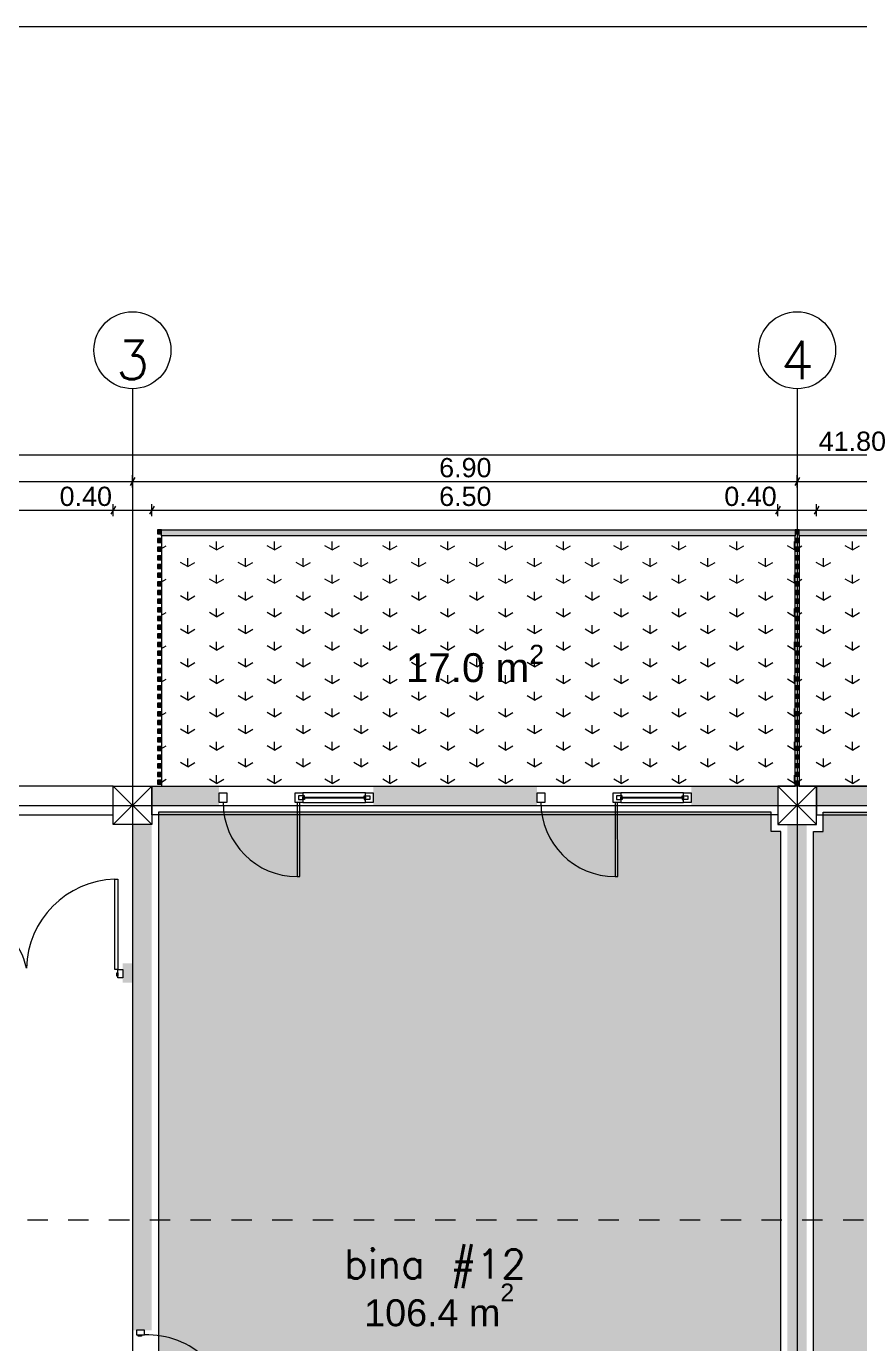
# Model space of a CAD drawing. Header units: millimetres. Extents: x 476244520 to 476657119, y 4620824743 to 4621446928.
# Drawn here: x 476403053 to 476411703, y 4621037549 to 4621051227 of the extents above; entities that cross this region are included whole.
import ezdxf

# ---------------------------------------------------------------- set-up
doc = ezdxf.new("R2010")
doc.units = ezdxf.units.MM
doc.header["$MEASUREMENT"] = 0
doc.linetypes.add('Dashed', pattern=[423.333333, 211.666667, -211.666667])
for name, color, linetype, lineweight in [('0_Pen_No__42_Pen_No__250_Pen_No__5', 5, 'Continuous', 0), ('2D Drafting - General_Pen_No__1_Pen_No__7', 7, 'Continuous', 0), ('2D Drafting - General_Pen_No__1_Pen_No__7_Pen_No__7', 7, 'Continuous', 0), ('2D Drafting - General_Pen_No__250_Pen_No__7_Pen_No__4', 7, 'Continuous', 0), ('2D Drafting - General_Pen_No__250_Pen_No__7_Pen_No__7', 7, 'Continuous', 0), ('2D Drafting - General_Pen_No__7_Pen_No__7_Pen_No__7', 7, 'Continuous', 0), ('Annotation - Text_Pen_No__7_Pen_No__142', 142, 'Continuous', 0), ('Annotation - Text_Pen_No__7_Pen_No__5', 5, 'Continuous', 0), ('Doors_Pen_No__7_Pen_No__7', 7, 'Continuous', 0), ('Doors_Pen_No__7_Pen_No__7_Pen_No__7', 7, 'Continuous', 0), ('G-Anno-Nplt_Pen_No__142', 142, 'Continuous', 0), ('G-Anno-Nplt_Pen_No__151', 151, 'Continuous', 0), ('G-Anno-Nplt_Pen_No__4', 7, 'Continuous', 0), ('G-Anno-Nplt_Pen_No__7', 7, 'Continuous', 0), ('kar-panjara_Pen_No__7_Pen_No__7_Pen_No__7', 7, 'Continuous', 0), ('New_0_Pen_No__250_Pen_No__255', 255, 'Continuous', 0), ('New_0_Pen_No__250_Pen_No__7', 7, 'Continuous', 0), ('New_2D Drafting - General_Pen_No__250_Pen_No__7_Pen_No__112', 112, 'Continuous', 0), ('New_2D Drafting - General_Pen_No__250_Pen_No__7_Pen_No__4', 7, 'Continuous', 0), ('New_shenobebi_Pen_No__1', 1, 'Continuous', 0), ('New_Structural - Bearing_Pen_No__1', 1, 'Continuous', 0), ('zoma_Pen_No__142', 142, 'Continuous', 0), ('zoma_Pen_No__5_Pen_No__5', 5, 'Continuous', 0)]:
    doc.layers.add(name, color=color, linetype=linetype, lineweight=lineweight)
doc.layers.add('zoma', color=7, linetype='Continuous')
doc.styles.add('GENERATED_STYLE_1', font='arial.ttf')
doc.styles.add('GENERATED_STYLE_2', font='arial.ttf')
doc.linetypes.add('Break', pattern='A,0,[1,A-4 бѓЎбѓђбѓ®бѓљбѓ\x98 - nikas1.Shx,S=15.679026,R=0,X=0,Y=0],-1975.557214,0', length=1975.557214)
doc.dimstyles.new('GENERATED_STYLE__1', dxfattribs={"dimtxt": 200, "dimasz": 64.421331, "dimexe": 0.18, "dimexo": 3, "dimgap": 0.09, "dimtad": 1, "dimtih": 1, "dimtoh": 1, "dimlfac": 0.001, "dimzin": 0, "dimdsep": 46, "dimtxsty": 'GENERATED_STYLE_2', "dimblk": 'ARROWHEAD_2', "dimblk1": 'ARROWHEAD_2', "dimblk2": 'ARROWHEAD_2', "dimcen": 0.09, "dimclrd": 142, "dimclre": 142, "dimclrt": 142, "dimadec": 0, "dimazin": 0, "dimtfac": 1, "dimtdec": 4, "dimtmove": 0, "dimatfit": 3, "dimfxl": 1, "dimtolj": 1, "dimtzin": 0, "dimarcsym": 0})
doc.dimstyles.new('GENERATED_STYLE__2', dxfattribs={"dimtxt": 200, "dimasz": 64.421331, "dimexe": 0.18, "dimexo": 3, "dimgap": 0.09, "dimtad": 1, "dimtih": 1, "dimtoh": 1, "dimlfac": 0.001, "dimzin": 0, "dimdsep": 46, "dimtxsty": 'GENERATED_STYLE_2', "dimblk": 'ARROWHEAD_2', "dimblk1": 'ARROWHEAD_2', "dimblk2": 'ARROWHEAD_2', "dimcen": 0.09, "dimclrd": 142, "dimclre": 142, "dimclrt": 142, "dimadec": 0, "dimazin": 0, "dimtfac": 1, "dimtdec": 4, "dimtmove": 2, "dimatfit": 3, "dimfxl": 1, "dimtolj": 1, "dimtzin": 0, "dimarcsym": 0})
pattern_1 = [(90, (476844527.15, 4621385791.04), (-600, 0), [86.60254, -259.80762]), (90, (476844827.15, 4621385964.25), (-600, 0), [86.60254, -259.80762]), (30, (476844527.15, 4621385791.04), (-300, 519.61524), [86.60254, -259.80762]), (30, (476844527.15, 4621386137.45), (-300, 519.61524), [86.60254, -259.80762]), (150, (476844527.15, 4621385791.04), (300, 519.61524), [86.60254, -259.80762]), (150, (476844527.15, 4621386137.45), (300, 519.61524), [86.60254, -259.80762])]

# ---------------------------------------------------------------- blocks, each defined once
blk = doc.blocks.new('*D861', base_point=(476844527, 4621385791))
at = {"layer": 'zoma_Pen_No__142', "color": 142, "linetype": 'Continuous', "lineweight": 0, "transparency": 16777216}
for p, q in [((476397279, 4621046544), (476397230, 4621046459)), ((476397254, 4621046438), (476397254, 4621046565)), ((476397254, 4621046502), (476404154, 4621046502)), ((476404179, 4621046544), (476404130, 4621046459)), ((476404154, 4621046438), (476404154, 4621046565))]:
    blk.add_line(p, q, dxfattribs=at)
at = {"layer": 'zoma_Pen_No__142', "color": 142, "lineweight": 0, "transparency": 16777216, "insert": (476400438, 4621046542), "char_height": 200, "attachment_point": 7, "style": 'GENERATED_STYLE_2'}
blk.add_mtext('\\A1;{\\pql;\\fArial CYR|b0|i0|c204|p34;6.90}', dxfattribs=at)
blk = doc.blocks.new('ARROWHEAD_2')
at = {"color": 0, "linetype": 'Continuous', "lineweight": 0}
for p, q in [((0, 0), (-1, 0)), ((-0.38, -0.66), (0.38, 0.66))]:
    blk.add_line(p, q, dxfattribs=at)
blk = doc.blocks.new('*D862', base_point=(476844527, 4621385791))
at = {"layer": 'zoma_Pen_No__142', "color": 142, "linetype": 'Continuous', "lineweight": 0, "transparency": 16777216}
for p, q in [((476404179, 4621046544), (476404130, 4621046459)), ((476404154, 4621046438), (476404154, 4621046565)), ((476404154, 4621046502), (476411054, 4621046502)), ((476411079, 4621046544), (476411030, 4621046459)), ((476411054, 4621046438), (476411054, 4621046565))]:
    blk.add_line(p, q, dxfattribs=at)
at = {"layer": 'zoma_Pen_No__142', "color": 142, "lineweight": 0, "transparency": 16777216, "insert": (476407338, 4621046542), "char_height": 200, "attachment_point": 7, "style": 'GENERATED_STYLE_2'}
blk.add_mtext('\\A1;{\\pql;\\fArial CYR|b0|i0|c204|p34;6.90}', dxfattribs=at)
blk = doc.blocks.new('*D863', base_point=(476844527, 4621385791))
at = {"layer": 'zoma_Pen_No__142', "color": 142, "linetype": 'Continuous', "lineweight": 0, "transparency": 16777216}
for p, q in [((476411079, 4621046544), (476411030, 4621046459)), ((476411054, 4621046438), (476411054, 4621046565)), ((476411054, 4621046502), (476417954, 4621046502)), ((476417979, 4621046544), (476417930, 4621046459)), ((476417954, 4621046438), (476417954, 4621046565))]:
    blk.add_line(p, q, dxfattribs=at)
at = {"layer": 'zoma_Pen_No__142', "color": 142, "lineweight": 0, "transparency": 16777216, "insert": (476414238, 4621046542), "char_height": 200, "attachment_point": 7, "style": 'GENERATED_STYLE_2'}
blk.add_mtext('\\A1;{\\pql;\\fArial CYR|b0|i0|c204|p34;6.90}', dxfattribs=at)
blk = doc.blocks.new('*D869', base_point=(476844527, 4621385791))
at = {"layer": 'zoma_Pen_No__142', "color": 142, "linetype": 'Continuous', "lineweight": 0, "transparency": 16777216}
for p, q in [((476397479, 4621046246), (476397430, 4621046161)), ((476397454, 4621046140), (476397454, 4621046267)), ((476403979, 4621046246), (476403930, 4621046161)), ((476403954, 4621046140), (476403954, 4621046267)), ((476397454, 4621046204), (476403954, 4621046204))]:
    blk.add_line(p, q, dxfattribs=at)
at = {"layer": 'zoma_Pen_No__142', "color": 142, "lineweight": 0, "transparency": 16777216, "char_height": 200, "attachment_point": 7, "style": 'GENERATED_STYLE_2'}
for s, insert in [('\\A1;{\\pql;\\fArial CYR|b0|i0|c204|p34;6.50}', (476400438, 4621046244)), ('\\A1;{\\pql;\\fArial CYR|b0|i0|c204|p34;0.40}', (476403398, 4621046244))]:
    blk.add_mtext(s, dxfattribs=dict(at, insert=insert))
blk = doc.blocks.new('*D870', base_point=(476844527, 4621385791))
at = {"layer": 'zoma_Pen_No__142', "color": 142, "linetype": 'Continuous', "lineweight": 0, "transparency": 16777216}
for p, q in [((476403979, 4621046246), (476403930, 4621046161)), ((476403954, 4621046140), (476403954, 4621046267)), ((476404379, 4621046246), (476404330, 4621046161)), ((476404354, 4621046140), (476404354, 4621046267)), ((476403954, 4621046204), (476404354, 4621046204))]:
    blk.add_line(p, q, dxfattribs=at)
blk = doc.blocks.new('*D871', base_point=(476844527, 4621385791))
at = {"layer": 'zoma_Pen_No__142', "color": 142, "linetype": 'Continuous', "lineweight": 0, "transparency": 16777216}
for p, q in [((476404379, 4621046246), (476404330, 4621046161)), ((476404354, 4621046140), (476404354, 4621046267)), ((476410879, 4621046246), (476410830, 4621046161)), ((476410854, 4621046140), (476410854, 4621046267)), ((476404354, 4621046204), (476410854, 4621046204))]:
    blk.add_line(p, q, dxfattribs=at)
at = {"layer": 'zoma_Pen_No__142', "color": 142, "lineweight": 0, "transparency": 16777216, "char_height": 200, "attachment_point": 7, "style": 'GENERATED_STYLE_2'}
for s, insert in [('\\A1;{\\pql;\\fArial CYR|b0|i0|c204|p34;6.50}', (476407338, 4621046244)), ('\\A1;{\\pql;\\fArial CYR|b0|i0|c204|p34;0.40}', (476410298, 4621046244))]:
    blk.add_mtext(s, dxfattribs=dict(at, insert=insert))
blk = doc.blocks.new('*D872', base_point=(476844527, 4621385791))
at = {"layer": 'zoma_Pen_No__142', "color": 142, "linetype": 'Continuous', "lineweight": 0, "transparency": 16777216}
for p, q in [((476410879, 4621046246), (476410830, 4621046161)), ((476410854, 4621046140), (476410854, 4621046267)), ((476411279, 4621046246), (476411230, 4621046161)), ((476411254, 4621046140), (476411254, 4621046267)), ((476410854, 4621046204), (476411254, 4621046204))]:
    blk.add_line(p, q, dxfattribs=at)
blk = doc.blocks.new('*D873', base_point=(476844527, 4621385791))
at = {"layer": 'zoma_Pen_No__142', "color": 142, "linetype": 'Continuous', "lineweight": 0, "transparency": 16777216}
for p, q in [((476411279, 4621046246), (476411230, 4621046161)), ((476411254, 4621046140), (476411254, 4621046267)), ((476417779, 4621046246), (476417730, 4621046161)), ((476417754, 4621046140), (476417754, 4621046267)), ((476411254, 4621046204), (476417754, 4621046204))]:
    blk.add_line(p, q, dxfattribs=at)
at = {"layer": 'zoma_Pen_No__142', "color": 142, "lineweight": 0, "transparency": 16777216, "char_height": 200, "attachment_point": 7, "style": 'GENERATED_STYLE_2'}
for s, insert in [('\\A1;{\\pql;\\fArial CYR|b0|i0|c204|p34;6.50}', (476414238, 4621046244)), ('\\A1;{\\pql;\\fArial CYR|b0|i0|c204|p34;0.40}', (476417198, 4621046244))]:
    blk.add_mtext(s, dxfattribs=dict(at, insert=insert))
blk = doc.blocks.new('*D879', base_point=(476844527, 4621385791))
at = {"layer": 'zoma_Pen_No__142', "color": 142, "linetype": 'Continuous', "lineweight": 0, "transparency": 16777216}
for p, q in [((476390113, 4621046776), (476390154, 4621046776)), ((476390179, 4621046818), (476390130, 4621046733)), ((476390154, 4621046712), (476390154, 4621046839)), ((476390154, 4621046776), (476431954, 4621046776)), ((476431930, 4621046733), (476431979, 4621046818)), ((476431954, 4621046712), (476431954, 4621046839)), ((476431954, 4621046776), (476431996, 4621046776))]:
    blk.add_line(p, q, dxfattribs=at)
at = {"layer": 'zoma_Pen_No__142', "color": 142, "lineweight": 0, "transparency": 16777216, "insert": (476411278, 4621046816), "char_height": 200, "attachment_point": 7, "style": 'GENERATED_STYLE_2'}
blk.add_mtext('\\A1;{\\pql;\\fArial CYR|b0|i0|c204|p34;41.80}', dxfattribs=at)

msp = doc.modelspace()

# ---------------------------------------------------------------- hatches: boundary and pattern name
at = {"layer": '2D Drafting - General_Pen_No__250_Pen_No__7_Pen_No__7', "linetype": 'Continuous', "lineweight": 0}
for points in [[(476404354.207, 4621043138.242), (476405054.205, 4621043138.242), (476405054.205, 4621043338.242), (476404354.207, 4621043338.242)], [(476406654.205, 4621043138.242), (476408354.205, 4621043138.242), (476408354.205, 4621043338.242), (476406654.205, 4621043338.242)], [(476409954.205, 4621043138.242), (476410854.207, 4621043138.242), (476410854.207, 4621043338.242), (476409954.205, 4621043338.242)], [(476412154.209, 4621043138.242), (476411254.207, 4621043138.242), (476411254.207, 4621043338.242), (476412154.209, 4621043338.242)], [(476404154.207, 4621042938.242), (476404154.207, 4621037688.242), (476404354.207, 4621037688.242), (476404354.207, 4621042938.242)], [(476411154.207, 4621042938.242), (476411154.207, 4621036438.242), (476410954.207, 4621036438.242), (476410954.207, 4621042938.242)], [(476404054.293, 4621041297.869), (476404154.207, 4621041297.869), (476404154.207, 4621041497.869), (476404054.293, 4621041497.869)]]:
    msp.add_hatch(color=7, dxfattribs=at).paths.add_polyline_path(points)
at = {"layer": 'G-Anno-Nplt_Pen_No__151', "linetype": 'Continuous', "lineweight": 0, "true_color": 0x1f2f3f}
for points in [[(476404654.207, 4621035567.223), (476404154.207, 4621035567.223), (476404154.207, 4621033970.318), (476404224.207, 4621033970.318), (476404224.207, 4621033008.242), (476404423.418, 4621033008.242), (476404423.418, 4621032468.242), (476404224.207, 4621032468.242), (476404224.207, 4621027508.245), (476407824.383, 4621027508.245), (476407824.383, 4621025908.3), (476410484.207, 4621025908.3), (476410484.207, 4621026258.371), (476410884.207, 4621026258.371), (476410884.207, 4621032468.242), (476410784.207, 4621032468.242), (476410784.207, 4621033008.242), (476410884.207, 4621033008.242), (476410884.207, 4621034303.804), (476410954.207, 4621034303.804), (476410954.207, 4621036038.242), (476410884.207, 4621036038.242), (476410854.207, 4621036038.242), (476410854.207, 4621036268.241), (476410484.207, 4621036268.241), (476410484.207, 4621037098.43), (476410884.207, 4621037098.43), (476410884.207, 4621042868.242), (476410784.207, 4621042868.242), (476410784.207, 4621043068.242), (476404424.208, 4621043068.242), (476404424.208, 4621036208.242), (476404724.207, 4621036208.242), (476404724.207, 4621035872.045), (476404654.207, 4621035872.045)], [(476417454.207, 4621035567.223), (476417954.207, 4621035567.223), (476417954.207, 4621033970.318), (476417884.207, 4621033970.318), (476417884.207, 4621033008.242), (476417684.997, 4621033008.242), (476417684.997, 4621032468.242), (476417884.207, 4621032468.242), (476417884.207, 4621027508.245), (476414284.031, 4621027508.245), (476414284.031, 4621025908.3), (476411624.207, 4621025908.3), (476411624.207, 4621026258.371), (476411224.207, 4621026258.371), (476411224.207, 4621032468.242), (476411324.207, 4621032468.242), (476411324.207, 4621033008.242), (476411224.207, 4621033008.242), (476411224.207, 4621034303.804), (476411154.207, 4621034303.804), (476411154.207, 4621036038.242), (476411224.207, 4621036038.242), (476411254.207, 4621036038.242), (476411254.207, 4621036268.241), (476411624.207, 4621036268.241), (476411624.207, 4621037098.43), (476411224.207, 4621037098.43), (476411224.207, 4621042868.242), (476411324.207, 4621042868.242), (476411324.207, 4621043068.242), (476417684.207, 4621043068.242), (476417684.207, 4621036208.242), (476417384.207, 4621036208.242), (476417384.207, 4621035872.045), (476417454.207, 4621035872.045)]]:
    msp.add_hatch(color=169, dxfattribs=at).paths.add_polyline_path(points)
at = {"layer": 'New_0_Pen_No__250_Pen_No__255', "linetype": 'Continuous', "lineweight": 0}
for points in [[(476404454.207, 4621045997.895), (476404413.911, 4621045997.895), (476404413.911, 4621045958.242), (476404454.207, 4621045958.242)], [(476404454.207, 4621045997.895), (476411034.059, 4621045997.895), (476411034.059, 4621045938.242), (476404454.207, 4621045938.242)], [(476411074.355, 4621045997.895), (476411034.059, 4621045997.895), (476411034.059, 4621045958.242), (476411074.355, 4621045958.242)], [(476411074.355, 4621045997.895), (476417654.207, 4621045997.895), (476417654.207, 4621045938.242), (476411074.355, 4621045938.242)], [(476404454.207, 4621045908.537), (476404413.911, 4621045908.537), (476404413.911, 4621045868.884), (476404454.207, 4621045868.884)], [(476404454.207, 4621045818.537), (476404413.911, 4621045818.537), (476404413.911, 4621045778.884), (476404454.207, 4621045778.884)], [(476411074.355, 4621045908.537), (476411034.059, 4621045908.537), (476411034.059, 4621045868.884), (476411074.355, 4621045868.884)], [(476411074.355, 4621045818.537), (476411034.059, 4621045818.537), (476411034.059, 4621045778.884), (476411074.355, 4621045778.884)], [(476404454.207, 4621045728.537), (476404413.911, 4621045728.537), (476404413.911, 4621045688.884), (476404454.207, 4621045688.884)], [(476411074.355, 4621045728.537), (476411034.059, 4621045728.537), (476411034.059, 4621045688.884), (476411074.355, 4621045688.884)], [(476404454.207, 4621045638.537), (476404413.911, 4621045638.537), (476404413.911, 4621045598.884), (476404454.207, 4621045598.884)], [(476404454.207, 4621045548.537), (476404413.911, 4621045548.537), (476404413.911, 4621045508.884), (476404454.207, 4621045508.884)], [(476411074.355, 4621045638.537), (476411034.059, 4621045638.537), (476411034.059, 4621045598.884), (476411074.355, 4621045598.884)], [(476411074.355, 4621045548.537), (476411034.059, 4621045548.537), (476411034.059, 4621045508.884), (476411074.355, 4621045508.884)], [(476404454.207, 4621045458.537), (476404413.911, 4621045458.537), (476404413.911, 4621045418.884), (476404454.207, 4621045418.884)], [(476411074.355, 4621045458.537), (476411034.059, 4621045458.537), (476411034.059, 4621045418.884), (476411074.355, 4621045418.884)], [(476404454.207, 4621045368.537), (476404413.911, 4621045368.537), (476404413.911, 4621045328.884), (476404454.207, 4621045328.884)], [(476404454.207, 4621045278.537), (476404413.911, 4621045278.537), (476404413.911, 4621045238.884), (476404454.207, 4621045238.884)], [(476411074.355, 4621045368.537), (476411034.059, 4621045368.537), (476411034.059, 4621045328.884), (476411074.355, 4621045328.884)], [(476411074.355, 4621045278.537), (476411034.059, 4621045278.537), (476411034.059, 4621045238.884), (476411074.355, 4621045238.884)], [(476404454.207, 4621045188.537), (476404413.911, 4621045188.537), (476404413.911, 4621045148.884), (476404454.207, 4621045148.884)], [(476411074.355, 4621045188.537), (476411034.059, 4621045188.537), (476411034.059, 4621045148.884), (476411074.355, 4621045148.884)], [(476404454.207, 4621045098.537), (476404413.911, 4621045098.537), (476404413.911, 4621045058.884), (476404454.207, 4621045058.884)], [(476404454.207, 4621045008.537), (476404413.911, 4621045008.537), (476404413.911, 4621044968.884), (476404454.207, 4621044968.884)], [(476411074.355, 4621045098.537), (476411034.059, 4621045098.537), (476411034.059, 4621045058.884), (476411074.355, 4621045058.884)], [(476411074.355, 4621045008.537), (476411034.059, 4621045008.537), (476411034.059, 4621044968.884), (476411074.355, 4621044968.884)], [(476404454.207, 4621044918.537), (476404413.911, 4621044918.537), (476404413.911, 4621044878.884), (476404454.207, 4621044878.884)], [(476411074.355, 4621044918.537), (476411034.059, 4621044918.537), (476411034.059, 4621044878.884), (476411074.355, 4621044878.884)], [(476404454.207, 4621044828.537), (476404413.911, 4621044828.537), (476404413.911, 4621044788.884), (476404454.207, 4621044788.884)], [(476404454.207, 4621044738.537), (476404413.911, 4621044738.537), (476404413.911, 4621044698.884), (476404454.207, 4621044698.884)], [(476411074.355, 4621044829.18), (476411034.059, 4621044829.18), (476411034.059, 4621044789.527), (476411074.355, 4621044789.527)], [(476411074.355, 4621044739.823), (476411034.059, 4621044739.823), (476411034.059, 4621044700.169), (476411074.355, 4621044700.169)], [(476404454.207, 4621044648.537), (476404413.911, 4621044648.537), (476404413.911, 4621044608.884), (476404454.207, 4621044608.884)], [(476411074.355, 4621044649.823), (476411034.059, 4621044649.823), (476411034.059, 4621044610.169), (476411074.355, 4621044610.169)], [(476404454.207, 4621044558.537), (476404413.911, 4621044558.537), (476404413.911, 4621044518.884), (476404454.207, 4621044518.884)], [(476404454.207, 4621044468.537), (476404413.911, 4621044468.537), (476404413.911, 4621044428.884), (476404454.207, 4621044428.884)], [(476411074.355, 4621044559.823), (476411034.059, 4621044559.823), (476411034.059, 4621044520.169), (476411074.355, 4621044520.169)], [(476411074.355, 4621044469.823), (476411034.059, 4621044469.823), (476411034.059, 4621044430.169), (476411074.355, 4621044430.169)], [(476404454.207, 4621044378.537), (476404413.911, 4621044378.537), (476404413.911, 4621044338.884), (476404454.207, 4621044338.884)], [(476411074.355, 4621044379.823), (476411034.059, 4621044379.823), (476411034.059, 4621044340.169), (476411074.355, 4621044340.169)], [(476404454.207, 4621044288.537), (476404413.911, 4621044288.537), (476404413.911, 4621044248.884), (476404454.207, 4621044248.884)], [(476404454.207, 4621044198.537), (476404413.911, 4621044198.537), (476404413.911, 4621044158.884), (476404454.207, 4621044158.884)], [(476411074.355, 4621044289.823), (476411034.059, 4621044289.823), (476411034.059, 4621044250.169), (476411074.355, 4621044250.169)], [(476411074.355, 4621044199.823), (476411034.059, 4621044199.823), (476411034.059, 4621044160.169), (476411074.355, 4621044160.169)], [(476404454.207, 4621044108.537), (476404413.911, 4621044108.537), (476404413.911, 4621044068.884), (476404454.207, 4621044068.884)], [(476411074.355, 4621044109.823), (476411034.059, 4621044109.823), (476411034.059, 4621044070.169), (476411074.355, 4621044070.169)], [(476404454.207, 4621044018.537), (476404413.911, 4621044018.537), (476404413.911, 4621043978.884), (476404454.207, 4621043978.884)], [(476404454.207, 4621043928.537), (476404413.911, 4621043928.537), (476404413.911, 4621043888.884), (476404454.207, 4621043888.884)], [(476411074.355, 4621044019.823), (476411034.059, 4621044019.823), (476411034.059, 4621043980.169), (476411074.355, 4621043980.169)], [(476411074.355, 4621043929.823), (476411034.059, 4621043929.823), (476411034.059, 4621043890.169), (476411074.355, 4621043890.169)], [(476404454.207, 4621043838.537), (476404413.911, 4621043838.537), (476404413.911, 4621043798.884), (476404454.207, 4621043798.884)], [(476411074.355, 4621043839.823), (476411034.059, 4621043839.823), (476411034.059, 4621043800.169), (476411074.355, 4621043800.169)], [(476404454.207, 4621043748.537), (476404413.911, 4621043748.537), (476404413.911, 4621043708.884), (476404454.207, 4621043708.884)], [(476404454.207, 4621043658.537), (476404413.911, 4621043658.537), (476404413.911, 4621043618.884), (476404454.207, 4621043618.884)], [(476411074.355, 4621043749.823), (476411034.059, 4621043749.823), (476411034.059, 4621043710.169), (476411074.355, 4621043710.169)], [(476411074.355, 4621043659.823), (476411034.059, 4621043659.823), (476411034.059, 4621043620.169), (476411074.355, 4621043620.169)], [(476404454.207, 4621043568.537), (476404413.911, 4621043568.537), (476404413.911, 4621043528.884), (476404454.207, 4621043528.884)], [(476411074.355, 4621043569.823), (476411034.059, 4621043569.823), (476411034.059, 4621043530.169), (476411074.355, 4621043530.169)], [(476404454.207, 4621043478.537), (476404413.911, 4621043478.537), (476404413.911, 4621043438.884), (476404454.207, 4621043438.884)], [(476404454.207, 4621043397.894), (476404413.911, 4621043397.894), (476404413.911, 4621043358.241), (476404454.207, 4621043358.241)], [(476411074.355, 4621043479.823), (476411034.059, 4621043479.823), (476411034.059, 4621043440.169), (476411074.355, 4621043440.169)], [(476411074.355, 4621043389.823), (476411034.059, 4621043389.823), (476411034.059, 4621043350.169), (476411074.355, 4621043350.169)]]:
    msp.add_hatch(color=255, dxfattribs=at).paths.add_polyline_path(points)
at = {"layer": 'New_2D Drafting - General_Pen_No__250_Pen_No__7_Pen_No__112', "linetype": 'Continuous', "lineweight": 0}
h = msp.add_hatch(dxfattribs=at)
h.set_pattern_fill('GRASS', color=112, style=0, pattern_type=2)
h.set_pattern_definition(pattern_1)
h.paths.add_polyline_path([(476411034.059, 4621043338.105), (476411034.059, 4621045938.242), (476404454.207, 4621045938.242), (476404454.207, 4621043338.105)])
h = msp.add_hatch(dxfattribs=at)
h.set_pattern_fill('GRASS', color=112, style=0, pattern_type=2)
h.set_pattern_definition(pattern_1)
h.paths.add_polyline_path([(476411074.355, 4621043338.242), (476417654.207, 4621043338.242), (476417654.207, 4621045938.242), (476411074.355, 4621045938.242)])

# ---------------------------------------------------------------- linework, layer by layer
at = {"layer": '0_Pen_No__42_Pen_No__250_Pen_No__5', "color": 5, "linetype": 'Continuous', "lineweight": 0}
for centre in [(476404154.207, 4621047864.053), (476404154.207, 4621047864.053), (476411054.207, 4621047864.053), (476411054.207, 4621047864.053)]:
    msp.add_circle(centre, 400, dxfattribs=at)
at = {"layer": '2D Drafting - General_Pen_No__1_Pen_No__7', "color": 7, "linetype": 'Continuous', "lineweight": 0}
for p, q in [((476403954.207, 4621042938.242), (476404354.207, 4621043338.242)), ((476404354.207, 4621042938.242), (476403954.207, 4621043338.242)), ((476411254.207, 4621042938.242), (476410854.207, 4621043338.242)), ((476410854.207, 4621042938.242), (476411254.207, 4621043338.242))]:
    msp.add_line(p, q, dxfattribs=at)
at = {"layer": '2D Drafting - General_Pen_No__1_Pen_No__7', "color": 7, "linetype": 'Continuous', "lineweight": 0, "flags": 128}
for points in [[(476397454.207, 4621043038.242), (476403954.207, 4621043038.242), (476403954.207, 4621043338.242), (476397454.207, 4621043338.242)], [(476404354.207, 4621042938.242), (476403954.207, 4621042938.242), (476403954.207, 4621043338.242), (476404354.207, 4621043338.242)], [(476410854.207, 4621043038.242), (476404354.207, 4621043038.242), (476404354.207, 4621043338.242), (476410854.207, 4621043338.242)], [(476410854.207, 4621042938.242), (476411254.207, 4621042938.242), (476411254.207, 4621043338.242), (476410854.207, 4621043338.242)], [(476411254.207, 4621043038.242), (476417754.207, 4621043038.242), (476417754.207, 4621043338.242), (476411254.207, 4621043338.242)]]:
    msp.add_lwpolyline(points, close=True, dxfattribs=at)
at = {"layer": '2D Drafting - General_Pen_No__1_Pen_No__7_Pen_No__7', "color": 7, "linetype": 'Continuous', "lineweight": 0}
msp.add_arc((476404305.238, 4621036745.964), 893.239, 1.603806, 91.603806, dxfattribs=at)
at = {"layer": '2D Drafting - General_Pen_No__7_Pen_No__7_Pen_No__7', "color": 7, "linetype": 'Continuous', "lineweight": 0, "flags": 128}
for points in [[(476406574.205, 4621043268.046), (476405924.205, 4621043268.017), (476405924.21, 4621043168.078), (476406574.21, 4621043168.107)], [(476409874.2, 4621043268.004), (476409224.2, 4621043267.976), (476409224.205, 4621043168.037), (476409874.205, 4621043168.065)]]:
    msp.add_lwpolyline(points, close=True, dxfattribs=at)
at = {"layer": '2D Drafting - General_Pen_No__7_Pen_No__7_Pen_No__7', "color": 7, "linetype": 'Continuous', "lineweight": 0}
for centre in [(476405864.521, 4621043168.065), (476409164.516, 4621043168.024)]:
    msp.add_arc(centre, 770.311, 180.005711, 270.0025313, dxfattribs=at)
at = {"layer": 'Doors_Pen_No__7_Pen_No__7', "color": 7, "linetype": 'Continuous', "lineweight": 0, "flags": 128}
for points in [[(476404003.902, 4621041432.535), (476403970.568, 4621041432.535), (476403970.568, 4621042370.424), (476404003.902, 4621042370.424)], [(476404054.291, 4621041347.869), (476404003.902, 4621041347.869), (476404003.902, 4621041432.535), (476404054.291, 4621041432.535)], [(476404003.902, 4621041365.869), (476403992.791, 4621041365.869), (476403992.791, 4621041399.202), (476404003.902, 4621041399.202)]]:
    msp.add_lwpolyline(points, close=True, dxfattribs=at)
at = {"layer": 'Doors_Pen_No__7_Pen_No__7', "color": 7, "linetype": 'Continuous', "lineweight": 0}
msp.add_arc((476402341.206, 4621041303.575), 725.892, 11.3903923, 74.3077433, dxfattribs=at)
at = {"layer": 'Doors_Pen_No__7_Pen_No__7_Pen_No__7', "color": 7, "linetype": 'Continuous', "lineweight": 0, "flags": 128}
for points in [[(476405891.187, 4621043168.066), (476405864.521, 4621043168.065), (476405864.555, 4621042397.754), (476405891.222, 4621042397.755)], [(476409191.183, 4621043168.025), (476409164.516, 4621043168.024), (476409164.55, 4621042397.712), (476409191.217, 4621042397.714)], [(476404195.572, 4621037688.242), (476404195.572, 4621037638.853), (476404280.238, 4621037638.853), (476404280.238, 4621037688.242)], [(476404213.572, 4621037627.742), (476404213.572, 4621037638.853), (476404246.905, 4621037638.853), (476404246.905, 4621037627.742)]]:
    msp.add_lwpolyline(points, close=True, dxfattribs=at)
at = {"layer": 'G-Anno-Nplt_Pen_No__4', "color": 7, "linetype": 'Continuous', "lineweight": 0, "flags": 128}
for points in [[(476410884.207, 4621037098.43), (476410884.207, 4621042868.242), (476410784.207, 4621042868.242), (476410784.207, 4621043068.242), (476404424.208, 4621043068.242), (476404424.208, 4621036208.242)], [(476414284.031, 4621025908.3), (476411624.207, 4621025908.3), (476411624.207, 4621026258.371), (476411224.207, 4621026258.371), (476411224.207, 4621032468.242), (476411324.207, 4621032468.242), (476411324.207, 4621033008.242), (476411224.207, 4621033008.242), (476411224.207, 4621034303.804), (476411154.207, 4621034303.804), (476411154.207, 4621036038.242), (476411224.207, 4621036038.242), (476411254.207, 4621036038.242), (476411254.207, 4621036268.241), (476411624.207, 4621036268.241), (476411624.207, 4621037098.43), (476411224.207, 4621037098.43), (476411224.207, 4621042868.242), (476411324.207, 4621042868.242), (476411324.207, 4621043068.242), (476417684.207, 4621043068.242)]]:
    msp.add_lwpolyline(points, dxfattribs=at)
at = {"layer": 'G-Anno-Nplt_Pen_No__7', "color": 7, "linetype": 'Continuous', "lineweight": 0}
msp.add_arc((476403999.139, 4621041424.246), 946.61, 91.7295795, 178.6266036, dxfattribs=at)
at = {"layer": 'kar-panjara_Pen_No__7_Pen_No__7_Pen_No__7', "color": 7, "linetype": 'Continuous', "lineweight": 0, "flags": 128}
for points in [[(476405054.205, 4621043267.997), (476405134.205, 4621043268), (476405134.21, 4621043168), (476405054.21, 4621043167.997)], [(476405844.205, 4621043268.074), (476405924.205, 4621043268.078), (476405924.21, 4621043168.078), (476405844.21, 4621043168.074)], [(476405879.208, 4621043198.076), (476405924.208, 4621043198.078), (476405924.208, 4621043213.078), (476405924.207, 4621043223.078), (476405939.207, 4621043223.079), (476405939.207, 4621043238.079), (476405879.207, 4621043238.076)], [(476406574.208, 4621043213.107), (476405924.208, 4621043213.078), (476405924.207, 4621043223.078), (476406574.207, 4621043223.107)], [(476405939.208, 4621043198.079), (476405924.208, 4621043198.078), (476405924.208, 4621043213.078), (476405939.208, 4621043213.079)], [(476406619.208, 4621043198.109), (476406574.208, 4621043198.107), (476406574.208, 4621043213.107), (476406574.207, 4621043223.107), (476406559.207, 4621043223.106), (476406559.207, 4621043238.106), (476406619.207, 4621043238.109)], [(476406559.208, 4621043198.106), (476406574.208, 4621043198.107), (476406574.208, 4621043213.107), (476406559.208, 4621043213.106)], [(476406574.205, 4621043268.046), (476406654.205, 4621043268.049), (476406654.21, 4621043168.049), (476406574.21, 4621043168.046)], [(476408354.2, 4621043267.955), (476408434.2, 4621043267.959), (476408434.205, 4621043167.959), (476408354.205, 4621043167.955)], [(476409144.2, 4621043268.033), (476409224.2, 4621043268.037), (476409224.205, 4621043168.037), (476409144.205, 4621043168.033)], [(476409179.204, 4621043198.035), (476409224.204, 4621043198.037), (476409224.203, 4621043213.037), (476409224.202, 4621043223.037), (476409239.202, 4621043223.037), (476409239.202, 4621043238.037), (476409179.202, 4621043238.035)], [(476409874.203, 4621043213.065), (476409224.203, 4621043213.037), (476409224.202, 4621043223.037), (476409874.202, 4621043223.065)], [(476409239.204, 4621043198.037), (476409224.204, 4621043198.037), (476409224.203, 4621043213.037), (476409239.203, 4621043213.037)], [(476409919.204, 4621043198.067), (476409874.204, 4621043198.065), (476409874.203, 4621043213.065), (476409874.202, 4621043223.065), (476409859.202, 4621043223.065), (476409859.202, 4621043238.065), (476409919.202, 4621043238.067)], [(476409859.204, 4621043198.065), (476409874.204, 4621043198.065), (476409874.203, 4621043213.065), (476409859.203, 4621043213.065)], [(476409874.2, 4621043268.004), (476409954.2, 4621043268.008), (476409954.205, 4621043168.008), (476409874.205, 4621043168.004)]]:
    msp.add_lwpolyline(points, close=True, dxfattribs=at)
at = {"layer": 'New_0_Pen_No__250_Pen_No__7', "color": 7, "linetype": 'Continuous', "lineweight": 0, "flags": 128}
for points in [[(476404454.207, 4621045997.895), (476404413.911, 4621045997.895), (476404413.911, 4621045958.242), (476404454.207, 4621045958.242)], [(476404454.207, 4621045997.895), (476411034.059, 4621045997.895), (476411034.059, 4621045938.242), (476404454.207, 4621045938.242)], [(476411074.355, 4621045997.895), (476411034.059, 4621045997.895), (476411034.059, 4621045958.242), (476411074.355, 4621045958.242)], [(476411074.355, 4621045997.895), (476417654.207, 4621045997.895), (476417654.207, 4621045938.242), (476411074.355, 4621045938.242)], [(476404454.207, 4621045908.537), (476404413.911, 4621045908.537), (476404413.911, 4621045868.884), (476404454.207, 4621045868.884)], [(476404454.207, 4621045818.537), (476404413.911, 4621045818.537), (476404413.911, 4621045778.884), (476404454.207, 4621045778.884)], [(476411074.355, 4621045908.537), (476411034.059, 4621045908.537), (476411034.059, 4621045868.884), (476411074.355, 4621045868.884)], [(476411074.355, 4621045818.537), (476411034.059, 4621045818.537), (476411034.059, 4621045778.884), (476411074.355, 4621045778.884)], [(476404454.207, 4621045728.537), (476404413.911, 4621045728.537), (476404413.911, 4621045688.884), (476404454.207, 4621045688.884)], [(476411074.355, 4621045728.537), (476411034.059, 4621045728.537), (476411034.059, 4621045688.884), (476411074.355, 4621045688.884)], [(476404454.207, 4621045638.537), (476404413.911, 4621045638.537), (476404413.911, 4621045598.884), (476404454.207, 4621045598.884)], [(476404454.207, 4621045548.537), (476404413.911, 4621045548.537), (476404413.911, 4621045508.884), (476404454.207, 4621045508.884)], [(476411074.355, 4621045638.537), (476411034.059, 4621045638.537), (476411034.059, 4621045598.884), (476411074.355, 4621045598.884)], [(476411074.355, 4621045548.537), (476411034.059, 4621045548.537), (476411034.059, 4621045508.884), (476411074.355, 4621045508.884)], [(476404454.207, 4621045458.537), (476404413.911, 4621045458.537), (476404413.911, 4621045418.884), (476404454.207, 4621045418.884)], [(476411074.355, 4621045458.537), (476411034.059, 4621045458.537), (476411034.059, 4621045418.884), (476411074.355, 4621045418.884)], [(476404454.207, 4621045368.537), (476404413.911, 4621045368.537), (476404413.911, 4621045328.884), (476404454.207, 4621045328.884)], [(476404454.207, 4621045278.537), (476404413.911, 4621045278.537), (476404413.911, 4621045238.884), (476404454.207, 4621045238.884)], [(476411074.355, 4621045368.537), (476411034.059, 4621045368.537), (476411034.059, 4621045328.884), (476411074.355, 4621045328.884)], [(476411074.355, 4621045278.537), (476411034.059, 4621045278.537), (476411034.059, 4621045238.884), (476411074.355, 4621045238.884)], [(476404454.207, 4621045188.537), (476404413.911, 4621045188.537), (476404413.911, 4621045148.884), (476404454.207, 4621045148.884)], [(476411074.355, 4621045188.537), (476411034.059, 4621045188.537), (476411034.059, 4621045148.884), (476411074.355, 4621045148.884)], [(476404454.207, 4621045098.537), (476404413.911, 4621045098.537), (476404413.911, 4621045058.884), (476404454.207, 4621045058.884)], [(476404454.207, 4621045008.537), (476404413.911, 4621045008.537), (476404413.911, 4621044968.884), (476404454.207, 4621044968.884)], [(476411074.355, 4621045098.537), (476411034.059, 4621045098.537), (476411034.059, 4621045058.884), (476411074.355, 4621045058.884)], [(476411074.355, 4621045008.537), (476411034.059, 4621045008.537), (476411034.059, 4621044968.884), (476411074.355, 4621044968.884)], [(476404454.207, 4621044918.537), (476404413.911, 4621044918.537), (476404413.911, 4621044878.884), (476404454.207, 4621044878.884)], [(476411074.355, 4621044918.537), (476411034.059, 4621044918.537), (476411034.059, 4621044878.884), (476411074.355, 4621044878.884)], [(476404454.207, 4621044828.537), (476404413.911, 4621044828.537), (476404413.911, 4621044788.884), (476404454.207, 4621044788.884)], [(476404454.207, 4621044738.537), (476404413.911, 4621044738.537), (476404413.911, 4621044698.884), (476404454.207, 4621044698.884)], [(476411074.355, 4621044829.18), (476411034.059, 4621044829.18), (476411034.059, 4621044789.527), (476411074.355, 4621044789.527)], [(476411074.355, 4621044739.823), (476411034.059, 4621044739.823), (476411034.059, 4621044700.169), (476411074.355, 4621044700.169)], [(476404454.207, 4621044648.537), (476404413.911, 4621044648.537), (476404413.911, 4621044608.884), (476404454.207, 4621044608.884)], [(476411074.355, 4621044649.823), (476411034.059, 4621044649.823), (476411034.059, 4621044610.169), (476411074.355, 4621044610.169)], [(476404454.207, 4621044558.537), (476404413.911, 4621044558.537), (476404413.911, 4621044518.884), (476404454.207, 4621044518.884)], [(476404454.207, 4621044468.537), (476404413.911, 4621044468.537), (476404413.911, 4621044428.884), (476404454.207, 4621044428.884)], [(476411074.355, 4621044559.823), (476411034.059, 4621044559.823), (476411034.059, 4621044520.169), (476411074.355, 4621044520.169)], [(476411074.355, 4621044469.823), (476411034.059, 4621044469.823), (476411034.059, 4621044430.169), (476411074.355, 4621044430.169)], [(476404454.207, 4621044378.537), (476404413.911, 4621044378.537), (476404413.911, 4621044338.884), (476404454.207, 4621044338.884)], [(476411074.355, 4621044379.823), (476411034.059, 4621044379.823), (476411034.059, 4621044340.169), (476411074.355, 4621044340.169)], [(476404454.207, 4621044288.537), (476404413.911, 4621044288.537), (476404413.911, 4621044248.884), (476404454.207, 4621044248.884)], [(476404454.207, 4621044198.537), (476404413.911, 4621044198.537), (476404413.911, 4621044158.884), (476404454.207, 4621044158.884)], [(476411074.355, 4621044289.823), (476411034.059, 4621044289.823), (476411034.059, 4621044250.169), (476411074.355, 4621044250.169)], [(476411074.355, 4621044199.823), (476411034.059, 4621044199.823), (476411034.059, 4621044160.169), (476411074.355, 4621044160.169)], [(476404454.207, 4621044108.537), (476404413.911, 4621044108.537), (476404413.911, 4621044068.884), (476404454.207, 4621044068.884)], [(476411074.355, 4621044109.823), (476411034.059, 4621044109.823), (476411034.059, 4621044070.169), (476411074.355, 4621044070.169)], [(476404454.207, 4621044018.537), (476404413.911, 4621044018.537), (476404413.911, 4621043978.884), (476404454.207, 4621043978.884)], [(476404454.207, 4621043928.537), (476404413.911, 4621043928.537), (476404413.911, 4621043888.884), (476404454.207, 4621043888.884)], [(476411074.355, 4621044019.823), (476411034.059, 4621044019.823), (476411034.059, 4621043980.169), (476411074.355, 4621043980.169)], [(476411074.355, 4621043929.823), (476411034.059, 4621043929.823), (476411034.059, 4621043890.169), (476411074.355, 4621043890.169)], [(476404454.207, 4621043838.537), (476404413.911, 4621043838.537), (476404413.911, 4621043798.884), (476404454.207, 4621043798.884)], [(476411074.355, 4621043839.823), (476411034.059, 4621043839.823), (476411034.059, 4621043800.169), (476411074.355, 4621043800.169)], [(476404454.207, 4621043748.537), (476404413.911, 4621043748.537), (476404413.911, 4621043708.884), (476404454.207, 4621043708.884)], [(476404454.207, 4621043658.537), (476404413.911, 4621043658.537), (476404413.911, 4621043618.884), (476404454.207, 4621043618.884)], [(476411074.355, 4621043749.823), (476411034.059, 4621043749.823), (476411034.059, 4621043710.169), (476411074.355, 4621043710.169)], [(476411074.355, 4621043659.823), (476411034.059, 4621043659.823), (476411034.059, 4621043620.169), (476411074.355, 4621043620.169)], [(476404454.207, 4621043568.537), (476404413.911, 4621043568.537), (476404413.911, 4621043528.884), (476404454.207, 4621043528.884)], [(476411074.355, 4621043569.823), (476411034.059, 4621043569.823), (476411034.059, 4621043530.169), (476411074.355, 4621043530.169)], [(476404454.207, 4621043478.537), (476404413.911, 4621043478.537), (476404413.911, 4621043438.884), (476404454.207, 4621043438.884)], [(476404454.207, 4621043397.894), (476404413.911, 4621043397.894), (476404413.911, 4621043358.241), (476404454.207, 4621043358.241)], [(476411074.355, 4621043479.823), (476411034.059, 4621043479.823), (476411034.059, 4621043440.169), (476411074.355, 4621043440.169)], [(476411074.355, 4621043389.823), (476411034.059, 4621043389.823), (476411034.059, 4621043350.169), (476411074.355, 4621043350.169)]]:
    msp.add_lwpolyline(points, close=True, dxfattribs=at)
at = {"layer": 'New_2D Drafting - General_Pen_No__250_Pen_No__7_Pen_No__4', "color": 7, "linetype": 'Continuous', "lineweight": 0, "flags": 128}
for points in [[(476411034.059, 4621043338.105), (476411034.059, 4621045938.242), (476404454.207, 4621045938.242), (476404454.207, 4621043338.105)], [(476411074.355, 4621043338.242), (476417654.207, 4621043338.242), (476417654.207, 4621045938.242), (476411074.355, 4621045938.242)]]:
    msp.add_lwpolyline(points, close=True, dxfattribs=at)
at = {"layer": 'New_shenobebi_Pen_No__1', "color": 1, "linetype": 'Dashed', "lineweight": 0}
msp.add_lwpolyline([(476385707.408, 4621038833.944), (476436780.621, 4621038833.944)], dxfattribs=at)
at = {"layer": 'New_Structural - Bearing_Pen_No__1', "color": 1, "linetype": 'Break', "lineweight": 0}
msp.add_line((476375902.209, 4621051226.886), (476442352.384, 4621051226.886), dxfattribs=at)
at = {"layer": 'zoma_Pen_No__5_Pen_No__5', "color": 5, "linetype": 'Continuous', "lineweight": 0}
for p, q in [((476404154.207, 4621047464.053), (476404154.207, 4621022753.247)), ((476411054.207, 4621047464.053), (476411054.207, 4621022753.247)), ((476386273.656, 4621043138.242), (476436160.037, 4621043138.242)), ((476386273.656, 4621043138.242), (476436160.037, 4621043138.242))]:
    msp.add_line(p, q, dxfattribs=at)

# ---------------------------------------------------------------- texts
at = {"layer": '2D Drafting - General_Pen_No__250_Pen_No__7_Pen_No__4', "color": 7, "linetype": 'Continuous', "lineweight": 0, "insert": (476407710.062, 4621044805.317), "char_height": 300, "attachment_point": 2, "style": 'GENERATED_STYLE_1'}
msp.add_mtext('\\A1;{\\pqc;\\fArial|b0|i0|c0|p34;17.\\fArial|b0|i0|c0|p34;0\\fArial|b0|i0|c0|p34; m\\fArial|b0|i0|c0|p34;\\A1{\\H.66x;\\S2^  ;}}', dxfattribs=at)
at = {"layer": 'Annotation - Text_Pen_No__7_Pen_No__142', "color": 142, "linetype": 'Continuous', "lineweight": 0, "insert": (476407296.067, 4621038525.569), "char_height": 300, "attachment_point": 2}
msp.add_mtext('\\A1;{\\pqc;\\Ftxt.shx;bina #\\Ftxt.shx;1\\Ftxt.shx;2}', dxfattribs=at)
at = {"layer": 'Annotation - Text_Pen_No__7_Pen_No__5', "color": 5, "linetype": 'Continuous', "lineweight": 0, "char_height": 400, "attachment_point": 2}
for s, insert in [('\\A1;{\\pqc;\\Ftxt.shx;3}', (476404156.365, 4621047963.09)), ('\\A1;{\\pqc;\\Ftxt.shx;4}', (476411056.365, 4621047963.09))]:
    msp.add_mtext(s, dxfattribs=dict(at, insert=insert))
at = {"layer": 'G-Anno-Nplt_Pen_No__142', "color": 142, "lineweight": 0, "insert": (476406560.014, 4621037725.268), "char_height": 280, "attachment_point": 7, "style": 'GENERATED_STYLE_1'}
msp.add_mtext('{\\fArial|b0|i0|c0|p34;106.4 m{\\H0.66x;\\S2^  ;}}', dxfattribs=at)

# ---------------------------------------------------------------- dimensions: what is measured, and where the dimension line sits
at = {"layer": 'zoma', "color": 142, "linetype": 'Continuous', "lineweight": 0}
for base, p1, p2, dimstyle, picture, middle in [((476431954.202, 4621046775.62), (476390154.202, 4621044917.031), (476431954.202, 4621044917.031), 'GENERATED_STYLE__2', '*D879', (476411613.515, 4621046915.62)), ((476404154.202, 4621046501.801), (476397254.202, 4621044863.105), (476404154.202, 4621044863.105), 'GENERATED_STYLE__1', '*D861', (476400697.909, 4621046641.801)), ((476411054.202, 4621046501.801), (476404154.202, 4621044863.105), (476411054.202, 4621044863.105), 'GENERATED_STYLE__1', '*D862', (476407597.909, 4621046641.801)), ((476417954.202, 4621046501.801), (476411054.202, 4621044863.105), (476417954.202, 4621044863.105), 'GENERATED_STYLE__1', '*D863', (476414497.909, 4621046641.801)), ((476403954.202, 4621046203.632), (476397454.202, 4621044700.966), (476403954.202, 4621044700.966), 'GENERATED_STYLE__1', '*D869', (476400697.909, 4621046343.632)), ((476410854.202, 4621046203.632), (476404354.202, 4621044700.966), (476410854.202, 4621044700.966), 'GENERATED_STYLE__1', '*D871', (476407597.909, 4621046343.632)), ((476417754.202, 4621046203.632), (476411254.202, 4621044700.966), (476417754.202, 4621044700.966), 'GENERATED_STYLE__1', '*D873', (476414497.909, 4621046343.632)), ((476404354.202, 4621046203.632), (476403954.202, 4621044700.966), (476404354.202, 4621044700.966), 'GENERATED_STYLE__1', '*D870', (476403657.354, 4621046343.632)), ((476411254.202, 4621046203.632), (476410854.202, 4621044700.966), (476411254.202, 4621044700.966), 'GENERATED_STYLE__1', '*D872', (476410557.354, 4621046343.632))]:
    dim = msp.add_linear_dim(base=base, p1=p1, p2=p2, dimstyle=dimstyle, dxfattribs=at)
    dim.commit()
    dim.dimension.update_dxf_attribs({"geometry": picture, "text_midpoint": middle, "dimtype": 160})

doc.saveas('drawing.dxf')
